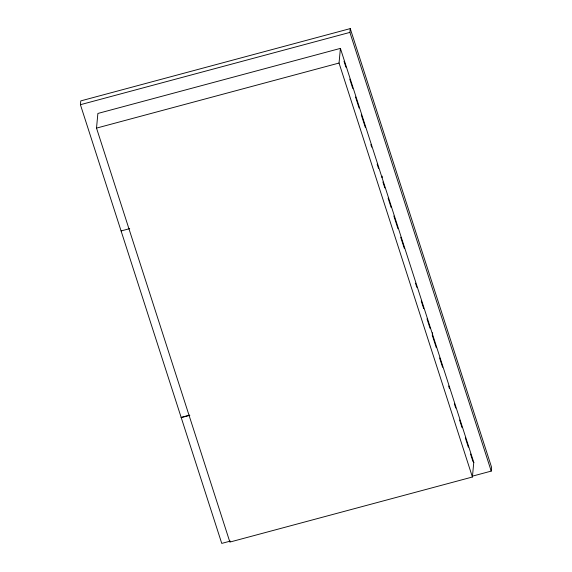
<?xml version="1.0" encoding="UTF-8"?>
<svg xmlns="http://www.w3.org/2000/svg" width="572" height="572" viewBox="0 0 572 572"><rect width="100%" height="100%" fill="white"/><g stroke="black" fill="none" stroke-linecap="round" stroke-linejoin="round"><path stroke-width="0.86" d="M230.359 541.091L221.75 543.4L80.416 104.697L80.774 100.894L350.25 28.6L491.584 467.303L491.226 471.106L472.286 476.19M473.773 462.355L472.408 477.005L229.88 542.07L96.518 128.107L97.876 113.456L340.404 48.391L473.845 462.584M472.408 477.005L339.046 63.042L340.404 48.391M491.226 471.106L349.9 32.404L350.25 28.6M382.053 177.663L382.196 176.14M432.496 334.241L432.639 332.718M80.416 104.697L349.9 32.404M96.518 128.107L339.046 63.042M121.092 230.945L129.694 228.636M181.152 417.388L189.575 415.129M181.231 417.624L189.832 415.315M344.015 61.276L345.931 67.224M349.764 79.122L352.781 88.474M355.519 96.975L359.08 108.022M361.268 114.822L365.379 127.577M370.856 144.573L371.671 147.126M377.148 164.128L378.521 168.375M382.904 181.975L384.82 187.931M388.102 198.127L391.119 207.479M393.858 215.98L397.962 228.728M400.7 237.23L404.261 248.277M415.486 283.133L416.859 287.38M421.242 300.979L423.702 308.63M426.991 318.833L430.001 328.185M432.196 334.985L436.3 347.733M439.589 357.936L442.599 367.281M448.627 385.986L449.449 388.531M454.375 403.832L455.748 408.086M459.581 419.984L462.04 427.634M465.329 437.837L468.339 447.182M470.534 453.989L472.994 461.64"/></g></svg>
